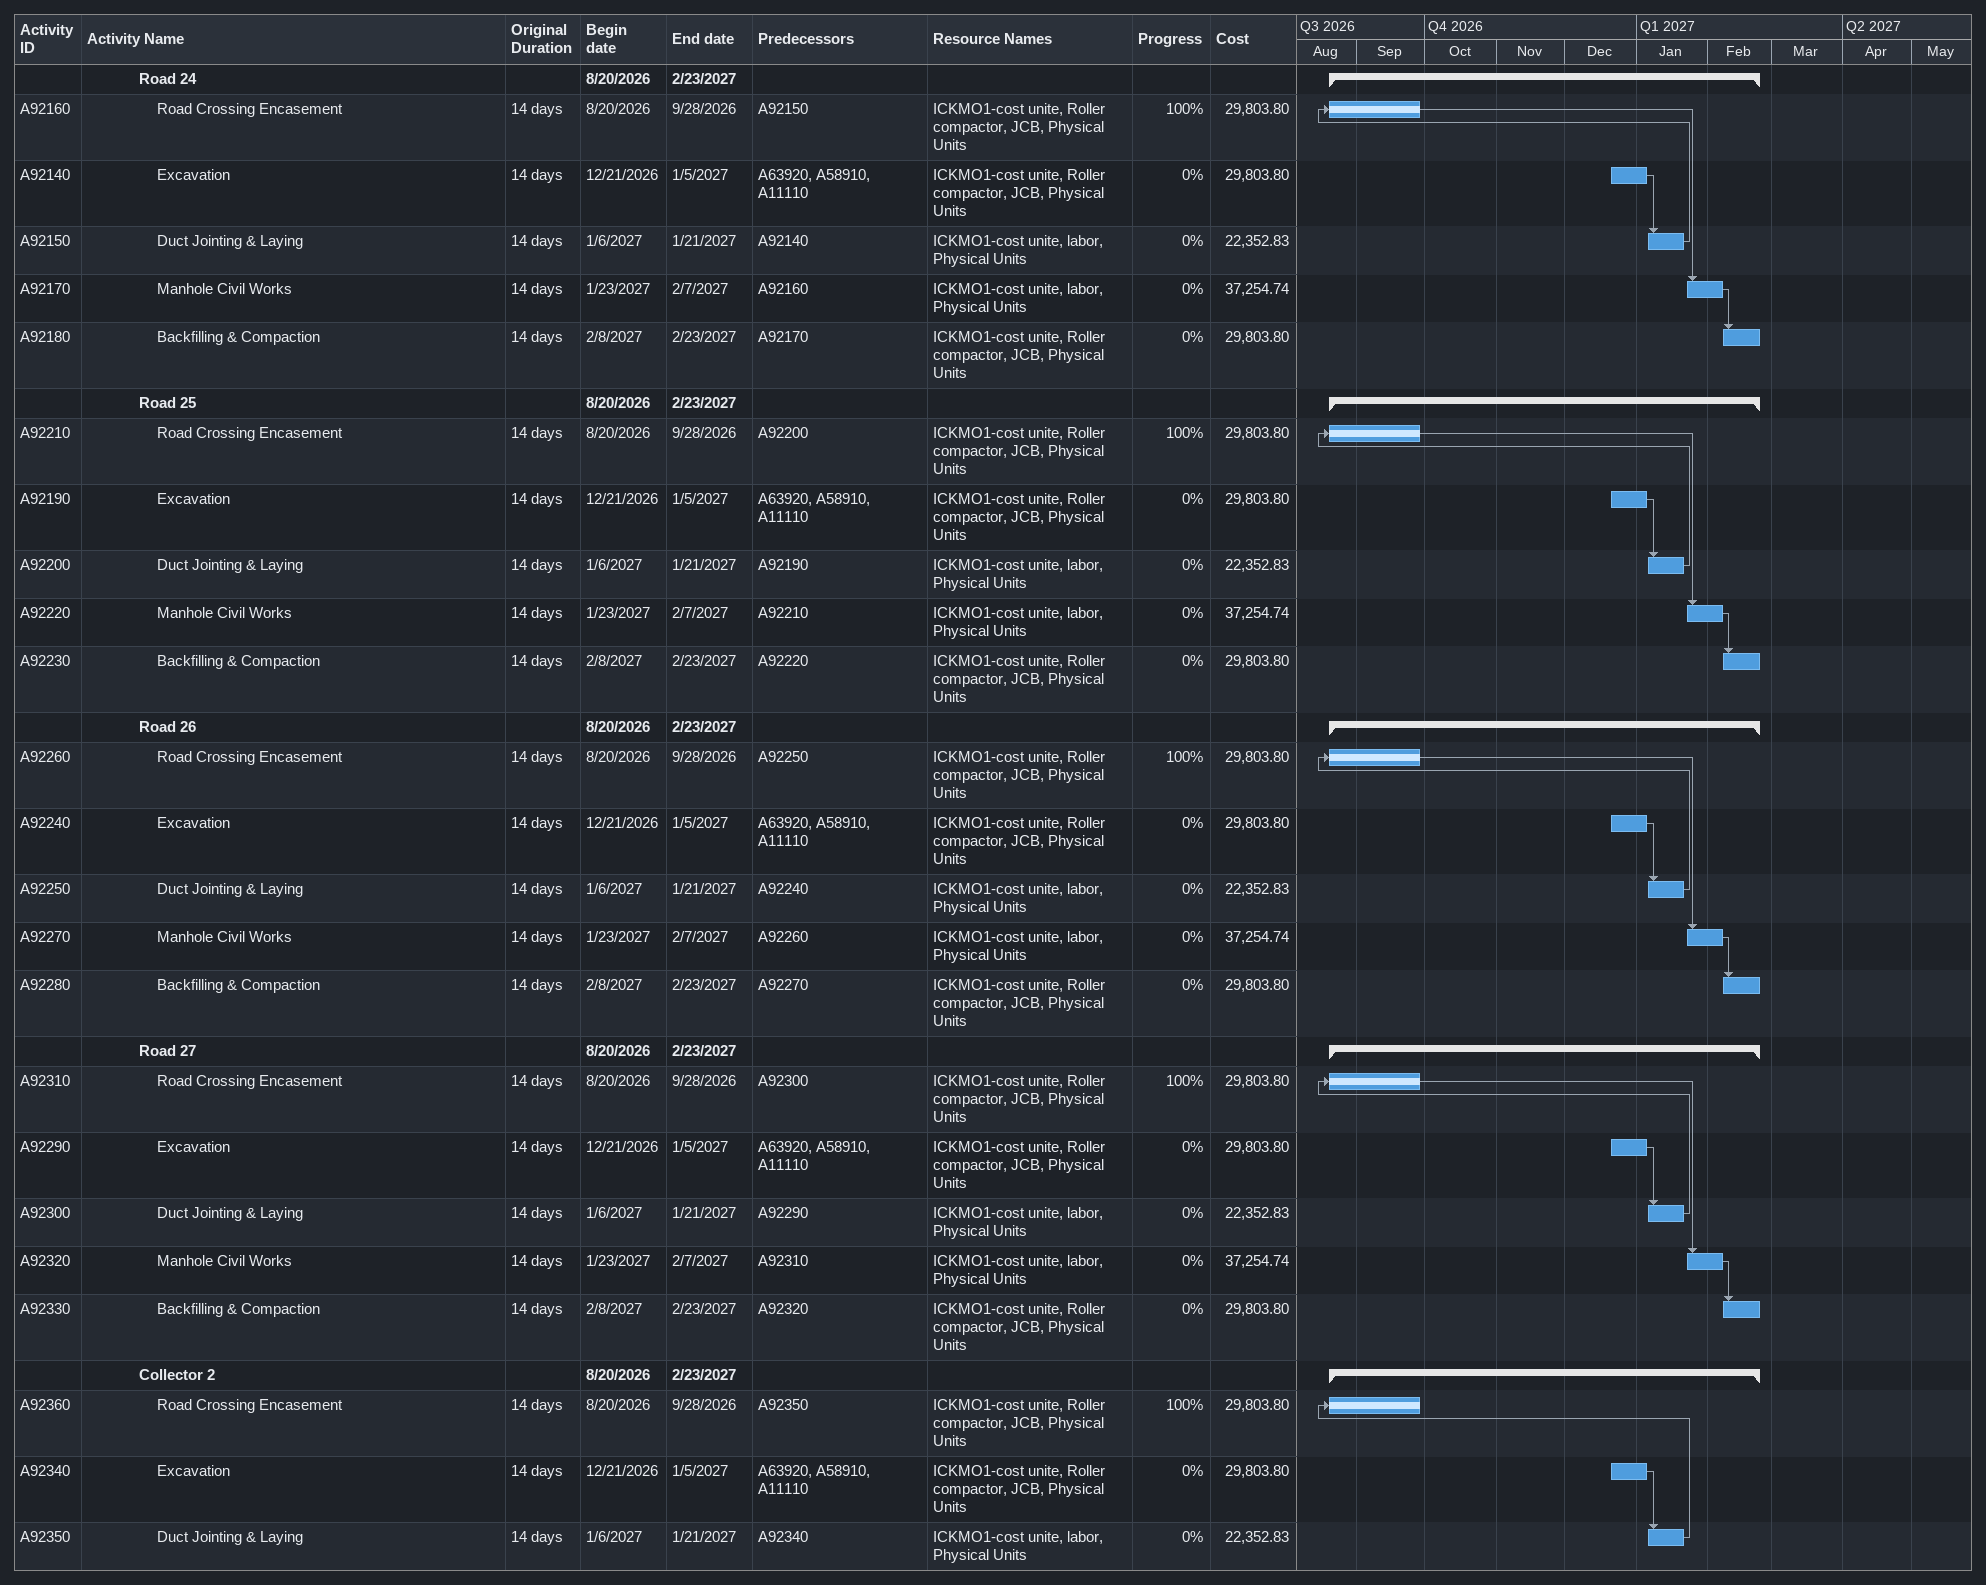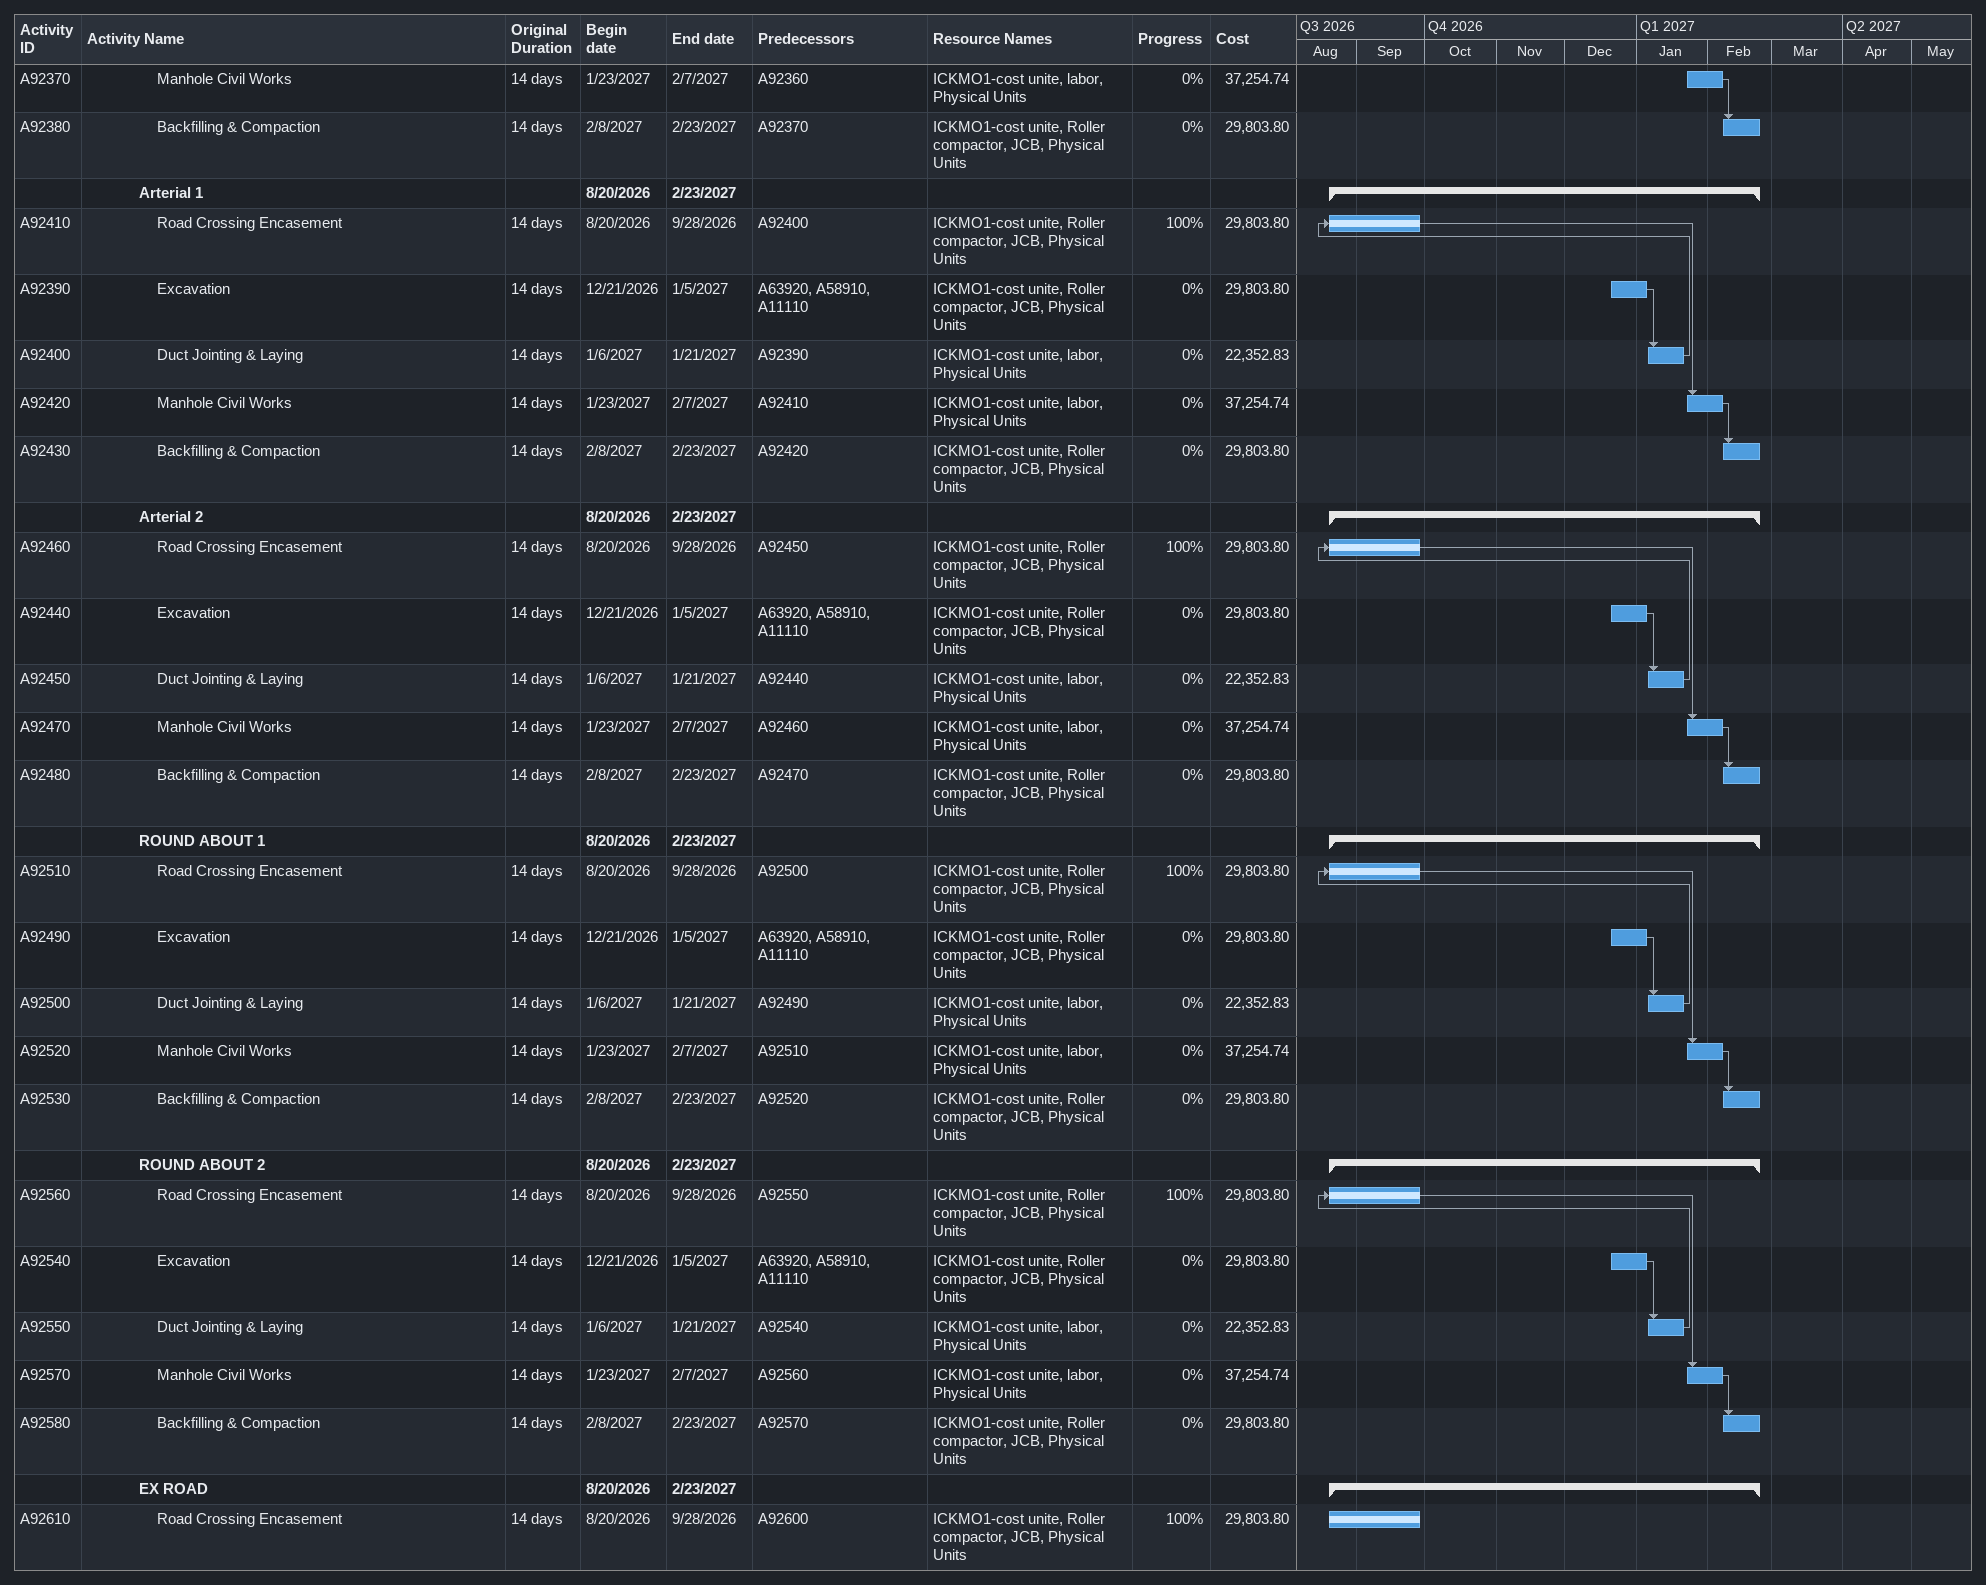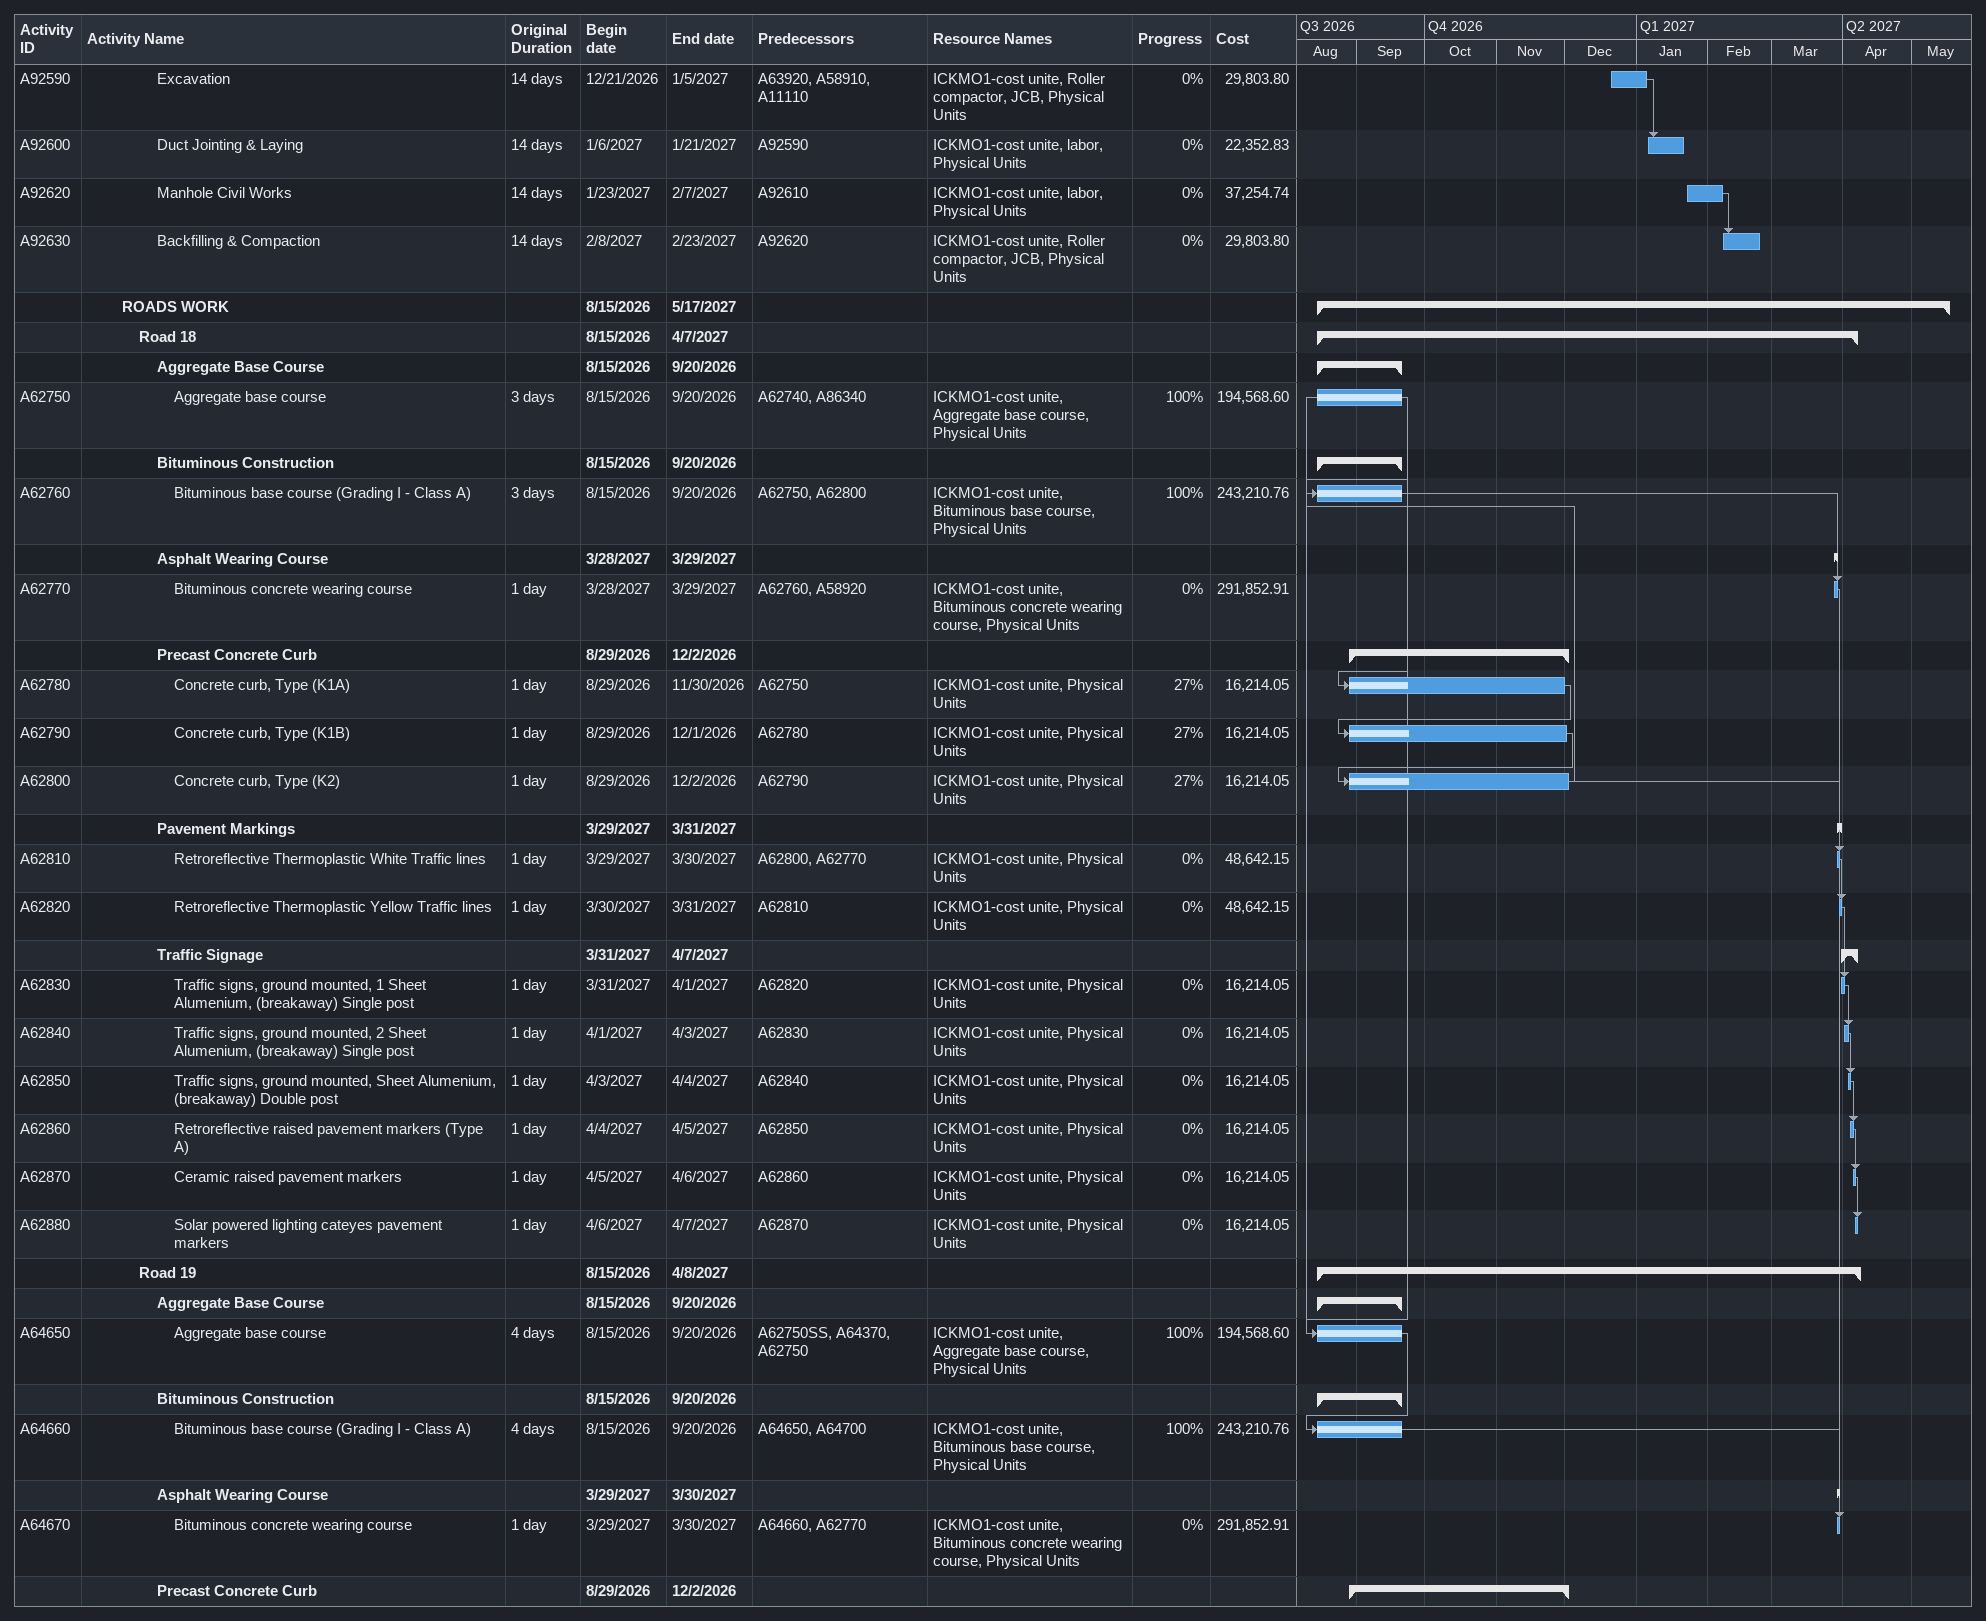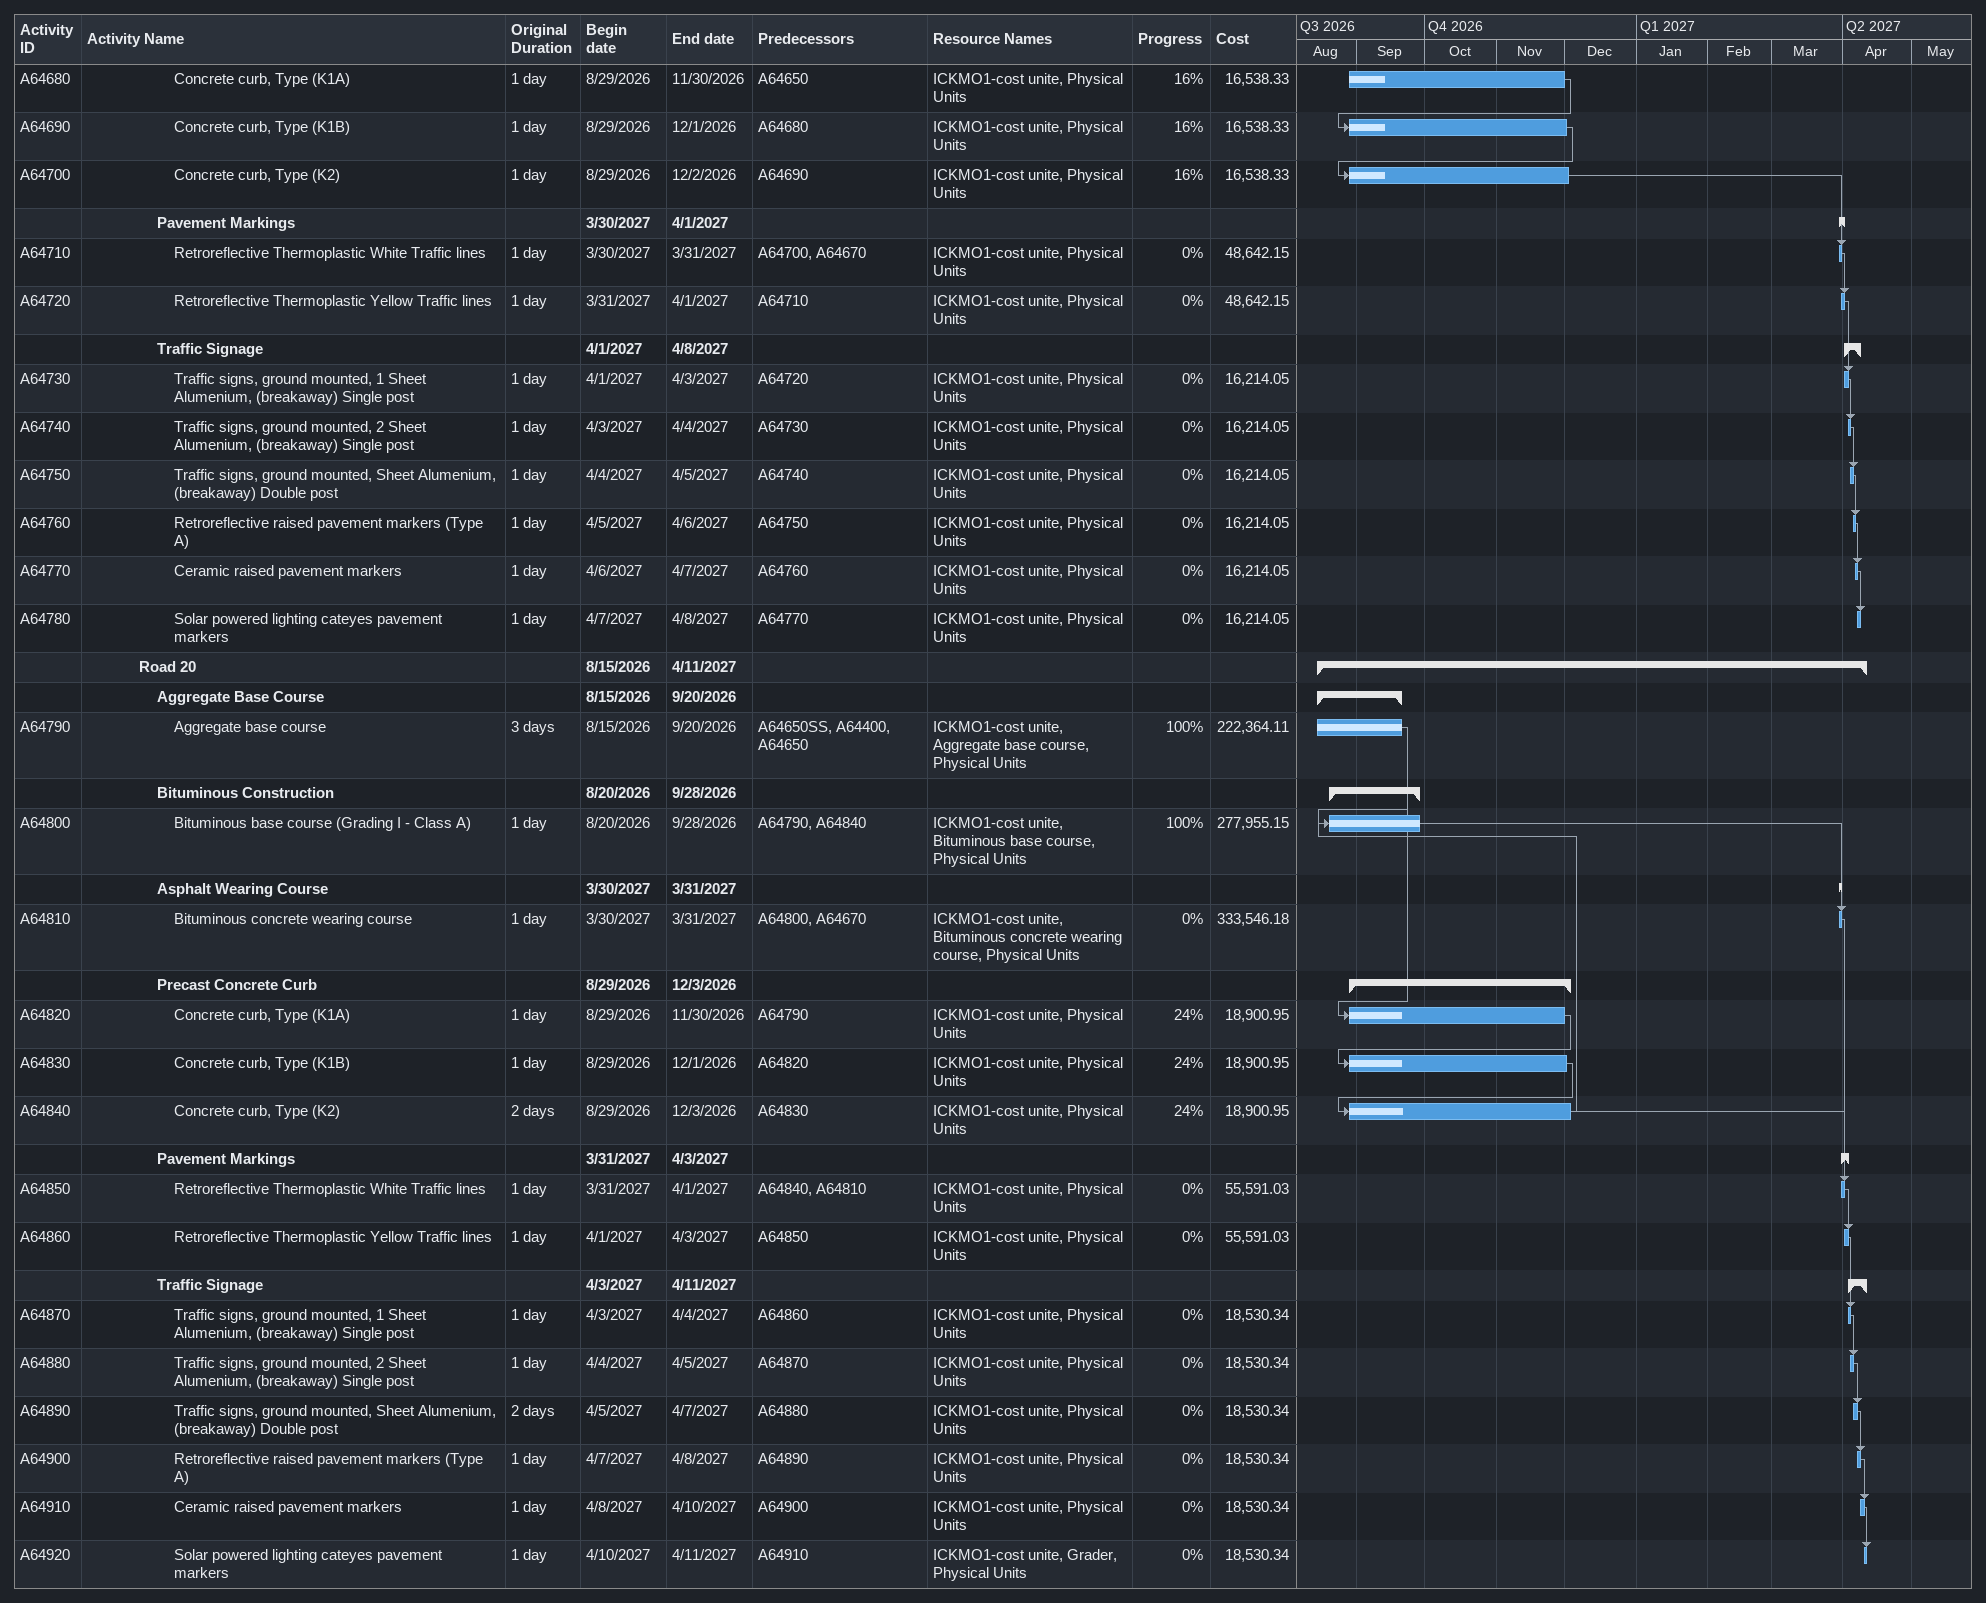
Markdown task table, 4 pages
| ID | Level | Task | Original duration | Start | Finish | Predecessors | Resources | % complete | Cost |
|---|---|---|---|---|---|---|---|---|---|
|  | 4 | **Road 24** |  | 2026-08-20 | 2027-02-23 |  |  |  |  |
| A92160 | 5 | Road Crossing Encasement | 14d | 2026-08-20 | 2026-09-28 | A92150 | ICKMO1-cost unite, Roller compactor, JCB, Physical Units | 100 | 29803.80 |
| A92140 | 5 | Excavation | 14d | 2026-12-21 | 2027-01-05 | A63920, A58910, A11110 | ICKMO1-cost unite, Roller compactor, JCB, Physical Units | 0 | 29803.80 |
| A92150 | 5 | Duct Jointing & Laying | 14d | 2027-01-06 | 2027-01-21 | A92140 | ICKMO1-cost unite, labor, Physical Units | 0 | 22352.83 |
| A92170 | 5 | Manhole Civil Works | 14d | 2027-01-23 | 2027-02-07 | A92160 | ICKMO1-cost unite, labor, Physical Units | 0 | 37254.74 |
| A92180 | 5 | Backfilling & Compaction | 14d | 2027-02-08 | 2027-02-23 | A92170 | ICKMO1-cost unite, Roller compactor, JCB, Physical Units | 0 | 29803.80 |
|  | 4 | **Road 25** |  | 2026-08-20 | 2027-02-23 |  |  |  |  |
| A92210 | 5 | Road Crossing Encasement | 14d | 2026-08-20 | 2026-09-28 | A92200 | ICKMO1-cost unite, Roller compactor, JCB, Physical Units | 100 | 29803.80 |
| A92190 | 5 | Excavation | 14d | 2026-12-21 | 2027-01-05 | A63920, A58910, A11110 | ICKMO1-cost unite, Roller compactor, JCB, Physical Units | 0 | 29803.80 |
| A92200 | 5 | Duct Jointing & Laying | 14d | 2027-01-06 | 2027-01-21 | A92190 | ICKMO1-cost unite, labor, Physical Units | 0 | 22352.83 |
| A92220 | 5 | Manhole Civil Works | 14d | 2027-01-23 | 2027-02-07 | A92210 | ICKMO1-cost unite, labor, Physical Units | 0 | 37254.74 |
| A92230 | 5 | Backfilling & Compaction | 14d | 2027-02-08 | 2027-02-23 | A92220 | ICKMO1-cost unite, Roller compactor, JCB, Physical Units | 0 | 29803.80 |
|  | 4 | **Road 26** |  | 2026-08-20 | 2027-02-23 |  |  |  |  |
| A92260 | 5 | Road Crossing Encasement | 14d | 2026-08-20 | 2026-09-28 | A92250 | ICKMO1-cost unite, Roller compactor, JCB, Physical Units | 100 | 29803.80 |
| A92240 | 5 | Excavation | 14d | 2026-12-21 | 2027-01-05 | A63920, A58910, A11110 | ICKMO1-cost unite, Roller compactor, JCB, Physical Units | 0 | 29803.80 |
| A92250 | 5 | Duct Jointing & Laying | 14d | 2027-01-06 | 2027-01-21 | A92240 | ICKMO1-cost unite, labor, Physical Units | 0 | 22352.83 |
| A92270 | 5 | Manhole Civil Works | 14d | 2027-01-23 | 2027-02-07 | A92260 | ICKMO1-cost unite, labor, Physical Units | 0 | 37254.74 |
| A92280 | 5 | Backfilling & Compaction | 14d | 2027-02-08 | 2027-02-23 | A92270 | ICKMO1-cost unite, Roller compactor, JCB, Physical Units | 0 | 29803.80 |
|  | 4 | **Road 27** |  | 2026-08-20 | 2027-02-23 |  |  |  |  |
| A92310 | 5 | Road Crossing Encasement | 14d | 2026-08-20 | 2026-09-28 | A92300 | ICKMO1-cost unite, Roller compactor, JCB, Physical Units | 100 | 29803.80 |
| A92290 | 5 | Excavation | 14d | 2026-12-21 | 2027-01-05 | A63920, A58910, A11110 | ICKMO1-cost unite, Roller compactor, JCB, Physical Units | 0 | 29803.80 |
| A92300 | 5 | Duct Jointing & Laying | 14d | 2027-01-06 | 2027-01-21 | A92290 | ICKMO1-cost unite, labor, Physical Units | 0 | 22352.83 |
| A92320 | 5 | Manhole Civil Works | 14d | 2027-01-23 | 2027-02-07 | A92310 | ICKMO1-cost unite, labor, Physical Units | 0 | 37254.74 |
| A92330 | 5 | Backfilling & Compaction | 14d | 2027-02-08 | 2027-02-23 | A92320 | ICKMO1-cost unite, Roller compactor, JCB, Physical Units | 0 | 29803.80 |
|  | 4 | **Collector 2** |  | 2026-08-20 | 2027-02-23 |  |  |  |  |
| A92360 | 5 | Road Crossing Encasement | 14d | 2026-08-20 | 2026-09-28 | A92350 | ICKMO1-cost unite, Roller compactor, JCB, Physical Units | 100 | 29803.80 |
| A92340 | 5 | Excavation | 14d | 2026-12-21 | 2027-01-05 | A63920, A58910, A11110 | ICKMO1-cost unite, Roller compactor, JCB, Physical Units | 0 | 29803.80 |
| A92350 | 5 | Duct Jointing & Laying | 14d | 2027-01-06 | 2027-01-21 | A92340 | ICKMO1-cost unite, labor, Physical Units | 0 | 22352.83 |
| A92370 | 5 | Manhole Civil Works | 14d | 2027-01-23 | 2027-02-07 | A92360 | ICKMO1-cost unite, labor, Physical Units | 0 | 37254.74 |
| A92380 | 5 | Backfilling & Compaction | 14d | 2027-02-08 | 2027-02-23 | A92370 | ICKMO1-cost unite, Roller compactor, JCB, Physical Units | 0 | 29803.80 |
|  | 4 | **Arterial 1** |  | 2026-08-20 | 2027-02-23 |  |  |  |  |
| A92410 | 5 | Road Crossing Encasement | 14d | 2026-08-20 | 2026-09-28 | A92400 | ICKMO1-cost unite, Roller compactor, JCB, Physical Units | 100 | 29803.80 |
| A92390 | 5 | Excavation | 14d | 2026-12-21 | 2027-01-05 | A63920, A58910, A11110 | ICKMO1-cost unite, Roller compactor, JCB, Physical Units | 0 | 29803.80 |
| A92400 | 5 | Duct Jointing & Laying | 14d | 2027-01-06 | 2027-01-21 | A92390 | ICKMO1-cost unite, labor, Physical Units | 0 | 22352.83 |
| A92420 | 5 | Manhole Civil Works | 14d | 2027-01-23 | 2027-02-07 | A92410 | ICKMO1-cost unite, labor, Physical Units | 0 | 37254.74 |
| A92430 | 5 | Backfilling & Compaction | 14d | 2027-02-08 | 2027-02-23 | A92420 | ICKMO1-cost unite, Roller compactor, JCB, Physical Units | 0 | 29803.80 |
|  | 4 | **Arterial 2** |  | 2026-08-20 | 2027-02-23 |  |  |  |  |
| A92460 | 5 | Road Crossing Encasement | 14d | 2026-08-20 | 2026-09-28 | A92450 | ICKMO1-cost unite, Roller compactor, JCB, Physical Units | 100 | 29803.80 |
| A92440 | 5 | Excavation | 14d | 2026-12-21 | 2027-01-05 | A63920, A58910, A11110 | ICKMO1-cost unite, Roller compactor, JCB, Physical Units | 0 | 29803.80 |
| A92450 | 5 | Duct Jointing & Laying | 14d | 2027-01-06 | 2027-01-21 | A92440 | ICKMO1-cost unite, labor, Physical Units | 0 | 22352.83 |
| A92470 | 5 | Manhole Civil Works | 14d | 2027-01-23 | 2027-02-07 | A92460 | ICKMO1-cost unite, labor, Physical Units | 0 | 37254.74 |
| A92480 | 5 | Backfilling & Compaction | 14d | 2027-02-08 | 2027-02-23 | A92470 | ICKMO1-cost unite, Roller compactor, JCB, Physical Units | 0 | 29803.80 |
|  | 4 | **ROUND ABOUT 1** |  | 2026-08-20 | 2027-02-23 |  |  |  |  |
| A92510 | 5 | Road Crossing Encasement | 14d | 2026-08-20 | 2026-09-28 | A92500 | ICKMO1-cost unite, Roller compactor, JCB, Physical Units | 100 | 29803.80 |
| A92490 | 5 | Excavation | 14d | 2026-12-21 | 2027-01-05 | A63920, A58910, A11110 | ICKMO1-cost unite, Roller compactor, JCB, Physical Units | 0 | 29803.80 |
| A92500 | 5 | Duct Jointing & Laying | 14d | 2027-01-06 | 2027-01-21 | A92490 | ICKMO1-cost unite, labor, Physical Units | 0 | 22352.83 |
| A92520 | 5 | Manhole Civil Works | 14d | 2027-01-23 | 2027-02-07 | A92510 | ICKMO1-cost unite, labor, Physical Units | 0 | 37254.74 |
| A92530 | 5 | Backfilling & Compaction | 14d | 2027-02-08 | 2027-02-23 | A92520 | ICKMO1-cost unite, Roller compactor, JCB, Physical Units | 0 | 29803.80 |
|  | 4 | **ROUND ABOUT 2** |  | 2026-08-20 | 2027-02-23 |  |  |  |  |
| A92560 | 5 | Road Crossing Encasement | 14d | 2026-08-20 | 2026-09-28 | A92550 | ICKMO1-cost unite, Roller compactor, JCB, Physical Units | 100 | 29803.80 |
| A92540 | 5 | Excavation | 14d | 2026-12-21 | 2027-01-05 | A63920, A58910, A11110 | ICKMO1-cost unite, Roller compactor, JCB, Physical Units | 0 | 29803.80 |
| A92550 | 5 | Duct Jointing & Laying | 14d | 2027-01-06 | 2027-01-21 | A92540 | ICKMO1-cost unite, labor, Physical Units | 0 | 22352.83 |
| A92570 | 5 | Manhole Civil Works | 14d | 2027-01-23 | 2027-02-07 | A92560 | ICKMO1-cost unite, labor, Physical Units | 0 | 37254.74 |
| A92580 | 5 | Backfilling & Compaction | 14d | 2027-02-08 | 2027-02-23 | A92570 | ICKMO1-cost unite, Roller compactor, JCB, Physical Units | 0 | 29803.80 |
|  | 4 | **EX ROAD** |  | 2026-08-20 | 2027-02-23 |  |  |  |  |
| A92610 | 5 | Road Crossing Encasement | 14d | 2026-08-20 | 2026-09-28 | A92600 | ICKMO1-cost unite, Roller compactor, JCB, Physical Units | 100 | 29803.80 |
| A92590 | 5 | Excavation | 14d | 2026-12-21 | 2027-01-05 | A63920, A58910, A11110 | ICKMO1-cost unite, Roller compactor, JCB, Physical Units | 0 | 29803.80 |
| A92600 | 5 | Duct Jointing & Laying | 14d | 2027-01-06 | 2027-01-21 | A92590 | ICKMO1-cost unite, labor, Physical Units | 0 | 22352.83 |
| A92620 | 5 | Manhole Civil Works | 14d | 2027-01-23 | 2027-02-07 | A92610 | ICKMO1-cost unite, labor, Physical Units | 0 | 37254.74 |
| A92630 | 5 | Backfilling & Compaction | 14d | 2027-02-08 | 2027-02-23 | A92620 | ICKMO1-cost unite, Roller compactor, JCB, Physical Units | 0 | 29803.80 |
|  | 3 | **ROADS WORK** |  | 2026-08-15 | 2027-05-17 |  |  |  |  |
|  | 4 | **Road 18** |  | 2026-08-15 | 2027-04-07 |  |  |  |  |
|  | 5 | **Aggregate Base Course** |  | 2026-08-15 | 2026-09-20 |  |  |  |  |
| A62750 | 6 | Aggregate base course | 3d | 2026-08-15 | 2026-09-20 | A62740, A86340 | ICKMO1-cost unite, Aggregate base course, Physical Units | 100 | 194568.60 |
|  | 5 | **Bituminous Construction** |  | 2026-08-15 | 2026-09-20 |  |  |  |  |
| A62760 | 6 | Bituminous base course (Grading I - Class A) | 3d | 2026-08-15 | 2026-09-20 | A62750, A62800 | ICKMO1-cost unite, Bituminous base course, Physical Units | 100 | 243210.76 |
|  | 5 | **Asphalt Wearing Course** |  | 2027-03-28 | 2027-03-29 |  |  |  |  |
| A62770 | 6 | Bituminous concrete wearing course | 1d | 2027-03-28 | 2027-03-29 | A62760, A58920 | ICKMO1-cost unite, Bituminous concrete wearing course, Physical Units | 0 | 291852.91 |
|  | 5 | **Precast Concrete Curb** |  | 2026-08-29 | 2026-12-02 |  |  |  |  |
| A62780 | 6 | Concrete curb, Type (K1A) | 1d | 2026-08-29 | 2026-11-30 | A62750 | ICKMO1-cost unite, Physical Units | 27 | 16214.05 |
| A62790 | 6 | Concrete curb, Type (K1B) | 1d | 2026-08-29 | 2026-12-01 | A62780 | ICKMO1-cost unite, Physical Units | 27 | 16214.05 |
| A62800 | 6 | Concrete curb, Type (K2) | 1d | 2026-08-29 | 2026-12-02 | A62790 | ICKMO1-cost unite, Physical Units | 27 | 16214.05 |
|  | 5 | **Pavement Markings** |  | 2027-03-29 | 2027-03-31 |  |  |  |  |
| A62810 | 6 | Retroreflective Thermoplastic White Traffic lines | 1d | 2027-03-29 | 2027-03-30 | A62800, A62770 | ICKMO1-cost unite, Physical Units | 0 | 48642.15 |
| A62820 | 6 | Retroreflective Thermoplastic Yellow Traffic lines | 1d | 2027-03-30 | 2027-03-31 | A62810 | ICKMO1-cost unite, Physical Units | 0 | 48642.15 |
|  | 5 | **Traffic Signage** |  | 2027-03-31 | 2027-04-07 |  |  |  |  |
| A62830 | 6 | Traffic signs, ground mounted, 1 Sheet Alumenium, (breakaway) Single post | 1d | 2027-03-31 | 2027-04-01 | A62820 | ICKMO1-cost unite, Physical Units | 0 | 16214.05 |
| A62840 | 6 | Traffic signs, ground mounted, 2 Sheet Alumenium, (breakaway) Single post | 1d | 2027-04-01 | 2027-04-03 | A62830 | ICKMO1-cost unite, Physical Units | 0 | 16214.05 |
| A62850 | 6 | Traffic signs, ground mounted, Sheet Alumenium, (breakaway) Double post | 1d | 2027-04-03 | 2027-04-04 | A62840 | ICKMO1-cost unite, Physical Units | 0 | 16214.05 |
| A62860 | 6 | Retroreflective raised pavement markers (Type A) | 1d | 2027-04-04 | 2027-04-05 | A62850 | ICKMO1-cost unite, Physical Units | 0 | 16214.05 |
| A62870 | 6 | Ceramic raised pavement markers | 1d | 2027-04-05 | 2027-04-06 | A62860 | ICKMO1-cost unite, Physical Units | 0 | 16214.05 |
| A62880 | 6 | Solar powered lighting cateyes pavement markers | 1d | 2027-04-06 | 2027-04-07 | A62870 | ICKMO1-cost unite, Physical Units | 0 | 16214.05 |
|  | 4 | **Road 19** |  | 2026-08-15 | 2027-04-08 |  |  |  |  |
|  | 5 | **Aggregate Base Course** |  | 2026-08-15 | 2026-09-20 |  |  |  |  |
| A64650 | 6 | Aggregate base course | 4d | 2026-08-15 | 2026-09-20 | A62750SS, A64370, A62750 | ICKMO1-cost unite, Aggregate base course, Physical Units | 100 | 194568.60 |
|  | 5 | **Bituminous Construction** |  | 2026-08-15 | 2026-09-20 |  |  |  |  |
| A64660 | 6 | Bituminous base course (Grading I - Class A) | 4d | 2026-08-15 | 2026-09-20 | A64650, A64700 | ICKMO1-cost unite, Bituminous base course, Physical Units | 100 | 243210.76 |
|  | 5 | **Asphalt Wearing Course** |  | 2027-03-29 | 2027-03-30 |  |  |  |  |
| A64670 | 6 | Bituminous concrete wearing course | 1d | 2027-03-29 | 2027-03-30 | A64660, A62770 | ICKMO1-cost unite, Bituminous concrete wearing course, Physical Units | 0 | 291852.91 |
|  | 5 | **Precast Concrete Curb** |  | 2026-08-29 | 2026-12-02 |  |  |  |  |
| A64680 | 6 | Concrete curb, Type (K1A) | 1d | 2026-08-29 | 2026-11-30 | A64650 | ICKMO1-cost unite, Physical Units | 16 | 16538.33 |
| A64690 | 6 | Concrete curb, Type (K1B) | 1d | 2026-08-29 | 2026-12-01 | A64680 | ICKMO1-cost unite, Physical Units | 16 | 16538.33 |
| A64700 | 6 | Concrete curb, Type (K2) | 1d | 2026-08-29 | 2026-12-02 | A64690 | ICKMO1-cost unite, Physical Units | 16 | 16538.33 |
|  | 5 | **Pavement Markings** |  | 2027-03-30 | 2027-04-01 |  |  |  |  |
| A64710 | 6 | Retroreflective Thermoplastic White Traffic lines | 1d | 2027-03-30 | 2027-03-31 | A64700, A64670 | ICKMO1-cost unite, Physical Units | 0 | 48642.15 |
| A64720 | 6 | Retroreflective Thermoplastic Yellow Traffic lines | 1d | 2027-03-31 | 2027-04-01 | A64710 | ICKMO1-cost unite, Physical Units | 0 | 48642.15 |
|  | 5 | **Traffic Signage** |  | 2027-04-01 | 2027-04-08 |  |  |  |  |
| A64730 | 6 | Traffic signs, ground mounted, 1 Sheet Alumenium, (breakaway) Single post | 1d | 2027-04-01 | 2027-04-03 | A64720 | ICKMO1-cost unite, Physical Units | 0 | 16214.05 |
| A64740 | 6 | Traffic signs, ground mounted, 2 Sheet Alumenium, (breakaway) Single post | 1d | 2027-04-03 | 2027-04-04 | A64730 | ICKMO1-cost unite, Physical Units | 0 | 16214.05 |
| A64750 | 6 | Traffic signs, ground mounted, Sheet Alumenium, (breakaway) Double post | 1d | 2027-04-04 | 2027-04-05 | A64740 | ICKMO1-cost unite, Physical Units | 0 | 16214.05 |
| A64760 | 6 | Retroreflective raised pavement markers (Type A) | 1d | 2027-04-05 | 2027-04-06 | A64750 | ICKMO1-cost unite, Physical Units | 0 | 16214.05 |
| A64770 | 6 | Ceramic raised pavement markers | 1d | 2027-04-06 | 2027-04-07 | A64760 | ICKMO1-cost unite, Physical Units | 0 | 16214.05 |
| A64780 | 6 | Solar powered lighting cateyes pavement markers | 1d | 2027-04-07 | 2027-04-08 | A64770 | ICKMO1-cost unite, Physical Units | 0 | 16214.05 |
|  | 4 | **Road 20** |  | 2026-08-15 | 2027-04-11 |  |  |  |  |
|  | 5 | **Aggregate Base Course** |  | 2026-08-15 | 2026-09-20 |  |  |  |  |
| A64790 | 6 | Aggregate base course | 3d | 2026-08-15 | 2026-09-20 | A64650SS, A64400, A64650 | ICKMO1-cost unite, Aggregate base course, Physical Units | 100 | 222364.11 |
|  | 5 | **Bituminous Construction** |  | 2026-08-20 | 2026-09-28 |  |  |  |  |
| A64800 | 6 | Bituminous base course (Grading I - Class A) | 1d | 2026-08-20 | 2026-09-28 | A64790, A64840 | ICKMO1-cost unite, Bituminous base course, Physical Units | 100 | 277955.15 |
|  | 5 | **Asphalt Wearing Course** |  | 2027-03-30 | 2027-03-31 |  |  |  |  |
| A64810 | 6 | Bituminous concrete wearing course | 1d | 2027-03-30 | 2027-03-31 | A64800, A64670 | ICKMO1-cost unite, Bituminous concrete wearing course, Physical Units | 0 | 333546.18 |
|  | 5 | **Precast Concrete Curb** |  | 2026-08-29 | 2026-12-03 |  |  |  |  |
| A64820 | 6 | Concrete curb, Type (K1A) | 1d | 2026-08-29 | 2026-11-30 | A64790 | ICKMO1-cost unite, Physical Units | 24 | 18900.95 |
| A64830 | 6 | Concrete curb, Type (K1B) | 1d | 2026-08-29 | 2026-12-01 | A64820 | ICKMO1-cost unite, Physical Units | 24 | 18900.95 |
| A64840 | 6 | Concrete curb, Type (K2) | 2d | 2026-08-29 | 2026-12-03 | A64830 | ICKMO1-cost unite, Physical Units | 24 | 18900.95 |
|  | 5 | **Pavement Markings** |  | 2027-03-31 | 2027-04-03 |  |  |  |  |
| A64850 | 6 | Retroreflective Thermoplastic White Traffic lines | 1d | 2027-03-31 | 2027-04-01 | A64840, A64810 | ICKMO1-cost unite, Physical Units | 0 | 55591.03 |
| A64860 | 6 | Retroreflective Thermoplastic Yellow Traffic lines | 1d | 2027-04-01 | 2027-04-03 | A64850 | ICKMO1-cost unite, Physical Units | 0 | 55591.03 |
|  | 5 | **Traffic Signage** |  | 2027-04-03 | 2027-04-11 |  |  |  |  |
| A64870 | 6 | Traffic signs, ground mounted, 1 Sheet Alumenium, (breakaway) Single post | 1d | 2027-04-03 | 2027-04-04 | A64860 | ICKMO1-cost unite, Physical Units | 0 | 18530.34 |
| A64880 | 6 | Traffic signs, ground mounted, 2 Sheet Alumenium, (breakaway) Single post | 1d | 2027-04-04 | 2027-04-05 | A64870 | ICKMO1-cost unite, Physical Units | 0 | 18530.34 |
| A64890 | 6 | Traffic signs, ground mounted, Sheet Alumenium, (breakaway) Double post | 2d | 2027-04-05 | 2027-04-07 | A64880 | ICKMO1-cost unite, Physical Units | 0 | 18530.34 |
| A64900 | 6 | Retroreflective raised pavement markers (Type A) | 1d | 2027-04-07 | 2027-04-08 | A64890 | ICKMO1-cost unite, Physical Units | 0 | 18530.34 |
| A64910 | 6 | Ceramic raised pavement markers | 1d | 2027-04-08 | 2027-04-10 | A64900 | ICKMO1-cost unite, Physical Units | 0 | 18530.34 |
| A64920 | 6 | Solar powered lighting cateyes pavement markers | 1d | 2027-04-10 | 2027-04-11 | A64910 | ICKMO1-cost unite, Grader, Physical Units | 0 | 18530.34 |
